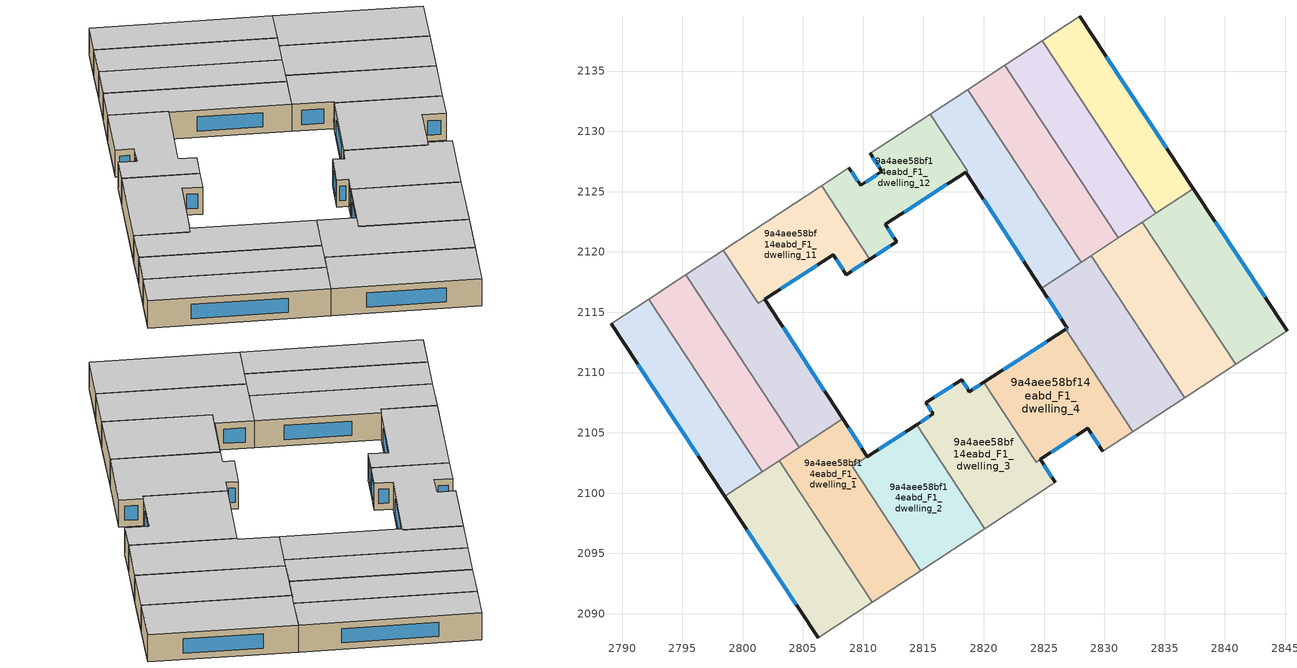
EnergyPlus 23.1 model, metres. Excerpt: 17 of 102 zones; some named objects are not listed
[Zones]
9a4aee58bf14eabd_F1_dwelling_0
 floor to 9a4aee58bf14eabd_F0_dwelling_0 (EU_floor_Construction): 2803.04,2102.7 2810.77,2090.94 2806.28,2088 2798.53,2099.74 z3
 wall outside (EU_wall_Construction): 2798.53,2099.74 2806.28,2088 z3:6
 wall to 9a4aee58bf14eabd_F1_dwelling_1 (EU_wall_Construction): 2810.77,2090.94 2803.04,2102.7 z3:6
 wall adiabatic (EU_wall_Construction): 2806.28,2088 2810.77,2090.94 z3:6
 wall to 9a4aee58bf14eabd_F1_dwelling_8 (EU_wall_Construction): 2801.61,2101.76 2798.53,2099.74 z3:6
 wall to 9a4aee58bf14eabd_F1_dwelling_9 (EU_wall_Construction): 2803.04,2102.7 2801.61,2101.76 z3:6
 window (EU_Window_Construction): 2800.35,2096.98 2804.46,2090.75 z3.7:5.3
 ceiling to 9a4aee58bf14eabd_F2_dwelling_0 (EU_floor_Construction): 2810.77,2090.94 2803.04,2102.7 2798.53,2099.74 2806.28,2088 z6
9a4aee58bf14eabd_F1_dwelling_1
 floor to 9a4aee58bf14eabd_F0_dwelling_1 (EU_floor_Construction): 2814.44,2105.68 2809.09,2102.21 2814.77,2093.56 2810.77,2090.94 2803.04,2102.7 2808.3,2106.16 2810.34,2103.03 z3
 wall outside (EU_wall_Construction): 2814.44,2105.68 2810.34,2103.03 2808.3,2106.16 z3:6
 wall to 9a4aee58bf14eabd_F1_dwelling_2 (EU_wall_Construction): 2814.77,2093.56 2809.09,2102.21 2814.44,2105.68 z3:6
 wall adiabatic (EU_wall_Construction): 2810.77,2090.94 2814.77,2093.56 z3:6
 wall to 9a4aee58bf14eabd_F1_dwelling_10 (EU_wall_Construction): 2808.3,2106.16 2804.71,2103.8 z3:6
 wall to 9a4aee58bf14eabd_F1_dwelling_9 (EU_wall_Construction): 2804.71,2103.8 2803.04,2102.7 z3:6
 window (EU_Window_Construction): 2809.86,2103.76 2808.78,2105.42 / 2813.48,2105.06 2811.3,2103.65 z3.7:5.3
 ceiling to 9a4aee58bf14eabd_F2_dwelling_1 (EU_floor_Construction): 2814.77,2093.56 2809.09,2102.21 2814.44,2105.68 2810.34,2103.03 2808.3,2106.16 2803.04,2102.7 2810.77,2090.94 z6
9a4aee58bf14eabd_F1_dwelling_10
 floor to 9a4aee58bf14eabd_F0_dwelling_10 (EU_floor_Construction): 2801.84,2116.09 2808.3,2106.16 2804.71,2103.8 2795.3,2118.13 2798.4,2120.16 2801.3,2115.75 z3
 wall outside (EU_wall_Construction): 2808.3,2106.16 2801.84,2116.09 z3:6
 wall to 9a4aee58bf14eabd_F1_dwelling_9 (EU_wall_Construction): 2795.3,2118.13 2804.71,2103.8 z3:6
 wall adiabatic (EU_wall_Construction): 2798.4,2120.16 2795.3,2118.13 z3:6
 wall to 9a4aee58bf14eabd_F1_dwelling_11 (EU_wall_Construction): 2801.84,2116.09 2801.3,2115.75 2798.4,2120.16 z3:6
 window (EU_Window_Construction): 2806.79,2108.49 2803.36,2113.76 z3.7:5.3
 ceiling to 9a4aee58bf14eabd_F2_dwelling_10 (EU_floor_Construction): 2808.3,2106.16 2801.84,2116.09 2801.3,2115.75 2798.4,2120.16 2795.3,2118.13 2804.71,2103.8 z6
9a4aee58bf14eabd_F1_dwelling_11
 floor to 9a4aee58bf14eabd_F0_dwelling_11 (EU_floor_Construction): 2806.55,2125.5 2810.55,2119.4 2808.59,2118.13 2807.52,2119.77 2801.3,2115.75 2798.4,2120.16 z3
 wall outside (EU_wall_Construction): 2801.84,2116.1 2807.52,2119.77 2808.59,2118.13 2810.55,2119.4 z3:6
 wall adiabatic (EU_wall_Construction): 2806.55,2125.5 2798.4,2120.16 z3:6
 wall to 9a4aee58bf14eabd_F1_dwelling_12 (EU_wall_Construction): 2810.55,2119.4 2806.55,2125.5 z3:6
 window (EU_Window_Construction): 2809.05,2118.43 2810.09,2119.1 / 2807.77,2119.38 2808.34,2118.51 / 2803.18,2116.96 2806.19,2118.91 z3.7:5.3
 ceiling to 9a4aee58bf14eabd_F2_dwelling_11 (EU_floor_Construction): 2808.59,2118.13 2810.55,2119.4 2806.55,2125.5 2798.4,2120.16 2801.3,2115.75 2807.52,2119.77 z6
9a4aee58bf14eabd_F1_dwelling_12
 floor to 9a4aee58bf14eabd_F0_dwelling_12 (EU_floor_Construction): 2815.55,2131.43 2818.66,2126.71 2818.51,2126.61 2811.83,2122.3 2812.78,2120.84 2810.55,2119.4 2806.55,2125.5 2808.81,2126.99 2809.78,2125.52 2811.56,2126.69 2810.58,2128.17 z3
 wall outside (EU_wall_Construction): 2810.55,2119.4 2812.78,2120.84 2811.83,2122.3 2818.51,2126.61 / 2810.58,2128.17 2811.56,2126.69 2809.78,2125.52 2808.81,2126.99 z3:6
 wall adiabatic (EU_wall_Construction): 2808.81,2126.99 2806.55,2125.5 / 2815.55,2131.43 2810.58,2128.17 z3:6
 wall to 9a4aee58bf14eabd_F1_dwelling_13 (EU_wall_Construction): 2818.65,2126.71 2815.55,2131.43 / 2818.51,2126.61 2818.66,2126.71 z3:6
 window (EU_Window_Construction): 2811.08,2119.74 2812.25,2120.5 / 2809.55,2125.86 2809.04,2126.64 / 2811.14,2126.41 2810.2,2125.79 / 2810.81,2127.82 2811.33,2127.03 / 2813.39,2123.31 2816.94,2125.6 / 2812.55,2121.18 2812.05,2121.96 z3.7:5.3
 ceiling to 9a4aee58bf14eabd_F2_dwelling_12 (EU_floor_Construction): 2812.78,2120.84 2811.83,2122.3 2818.51,2126.61 2818.66,2126.71 2815.55,2131.43 2810.58,2128.17 2811.56,2126.69 2809.78,2125.52 2808.81,2126.99 2806.55,2125.5 2810.55,2119.4 z6
9a4aee58bf14eabd_F1_dwelling_13
 floor to 9a4aee58bf14eabd_F0_dwelling_13 (EU_floor_Construction): 2818.65,2133.46 2828.07,2119.14 2824.97,2117.1 2824.78,2116.98 2818.51,2126.61 2818.66,2126.71 2815.55,2131.43 z3
 wall outside (EU_wall_Construction): 2818.51,2126.61 2824.78,2116.98 z3:6
 wall adiabatic (EU_wall_Construction): 2818.65,2133.46 2815.55,2131.43 z3:6
 wall to 9a4aee58bf14eabd_F1_dwelling_14 (EU_wall_Construction): 2828.07,2119.14 2818.65,2133.46 z3:6
 wall to 9a4aee58bf14eabd_F1_dwelling_5 (EU_wall_Construction): 2824.97,2117.1 2828.07,2119.14 / 2824.78,2116.98 2824.96,2117.1 z3:6
 window (EU_Window_Construction): 2819.98,2124.35 2823.31,2119.24 z3.7:5.3
 ceiling to 9a4aee58bf14eabd_F2_dwelling_13 (EU_floor_Construction): 2828.07,2119.14 2818.65,2133.46 2815.55,2131.43 2818.66,2126.71 2818.51,2126.61 2824.78,2116.98 2824.97,2117.1 z6
9a4aee58bf14eabd_F1_dwelling_14
 floor to 9a4aee58bf14eabd_F0_dwelling_14 (EU_floor_Construction): 2821.76,2135.5 2831.16,2121.17 2828.07,2119.14 2818.65,2133.46 z3
 wall adiabatic (EU_wall_Construction): 2821.76,2135.5 2818.65,2133.46 z3:6
 wall to 9a4aee58bf14eabd_F1_dwelling_15 (EU_wall_Construction): 2831.16,2121.17 2821.76,2135.5 z3:6
 wall to 9a4aee58bf14eabd_F1_dwelling_6 (EU_wall_Construction): 2828.91,2119.69 2831.16,2121.17 z3:6
 wall to 9a4aee58bf14eabd_F1_dwelling_5 (EU_wall_Construction): 2828.07,2119.14 2828.91,2119.69 z3:6
 ceiling to 9a4aee58bf14eabd_F2_dwelling_14 (EU_floor_Construction): 2831.16,2121.17 2821.76,2135.5 2818.65,2133.46 2828.07,2119.14 z6
9a4aee58bf14eabd_F1_dwelling_15
 floor to 9a4aee58bf14eabd_F0_dwelling_15 (EU_floor_Construction): 2824.86,2137.53 2834.27,2123.21 2831.16,2121.17 2821.76,2135.5 z3
 wall adiabatic (EU_wall_Construction): 2824.86,2137.53 2821.76,2135.5 z3:6
 wall to 9a4aee58bf14eabd_F1_dwelling_16 (EU_wall_Construction): 2834.27,2123.21 2824.86,2137.53 z3:6
 wall to 9a4aee58bf14eabd_F1_dwelling_7 (EU_wall_Construction): 2833.15,2122.48 2834.27,2123.21 z3:6
 wall to 9a4aee58bf14eabd_F1_dwelling_6 (EU_wall_Construction): 2831.17,2121.17 2833.15,2122.48 z3:6
 ceiling to 9a4aee58bf14eabd_F2_dwelling_15 (EU_floor_Construction): 2834.27,2123.21 2824.86,2137.53 2821.76,2135.5 2831.16,2121.17 z6
9a4aee58bf14eabd_F1_dwelling_16
 floor to 9a4aee58bf14eabd_F0_dwelling_16 (EU_floor_Construction): 2827.95,2139.56 2837.38,2125.25 2834.27,2123.21 2824.86,2137.53 z3
 wall outside (EU_wall_Construction): 2837.38,2125.25 2827.95,2139.56 z3:6
 wall adiabatic (EU_wall_Construction): 2827.95,2139.56 2824.86,2137.53 z3:6
 wall to 9a4aee58bf14eabd_F1_dwelling_7 (EU_wall_Construction): 2834.27,2123.21 2837.38,2125.25 z3:6
 window (EU_Window_Construction): 2835.16,2128.61 2830.16,2136.2 z3.7:5.3
 ceiling to 9a4aee58bf14eabd_F2_dwelling_16 (EU_floor_Construction): 2837.38,2125.25 2827.95,2139.56 2824.86,2137.53 2834.27,2123.21 z6
9a4aee58bf14eabd_F1_dwelling_2
 floor to 9a4aee58bf14eabd_F0_dwelling_2 (EU_floor_Construction): 2814.44,2105.68 2820.1,2097.06 2814.77,2093.56 2809.09,2102.21 z3
 wall adiabatic (EU_wall_Construction): 2814.77,2093.56 2820.1,2097.06 z3:6
 wall to 9a4aee58bf14eabd_F1_dwelling_3 (EU_wall_Construction): 2820.1,2097.06 2814.44,2105.68 z3:6
 ceiling to 9a4aee58bf14eabd_F2_dwelling_2 (EU_floor_Construction): 2820.1,2097.06 2814.44,2105.68 2809.09,2102.21 2814.77,2093.56 z6
9a4aee58bf14eabd_F1_dwelling_3
 floor to 9a4aee58bf14eabd_F0_dwelling_3 (EU_floor_Construction): 2820,2109.18 2824.34,2102.57 2824.69,2102.8 2825.95,2100.89 2820.1,2097.06 2814.43,2105.68 2815.8,2106.57 2815.2,2107.49 2818.16,2109.41 2818.81,2108.42 z3
 wall outside (EU_wall_Construction): 2820,2109.18 2818.81,2108.42 2818.16,2109.41 2815.2,2107.49 2815.8,2106.57 2814.44,2105.68 / 2825.95,2100.89 2824.69,2102.8 z3:6
 wall adiabatic (EU_wall_Construction): 2820.1,2097.06 2825.95,2100.89 z3:6
 wall to 9a4aee58bf14eabd_F1_dwelling_4 (EU_wall_Construction): 2824.69,2102.8 2824.34,2102.57 2820,2109.18 z3:6
 window (EU_Window_Construction): 2815.34,2107.27 2815.66,2106.78 / 2817.46,2108.96 2815.89,2107.94 / 2818.66,2108.65 2818.31,2109.18 / 2819.72,2109 2819.09,2108.6 / 2825.65,2101.34 2824.98,2102.35 / 2815.48,2106.36 2814.76,2105.89 z3.7:5.3
 ceiling to 9a4aee58bf14eabd_F2_dwelling_3 (EU_floor_Construction): 2825.95,2100.89 2824.69,2102.8 2824.34,2102.57 2820,2109.18 2818.81,2108.42 2818.16,2109.41 2815.2,2107.49 2815.8,2106.57 2814.43,2105.68 2820.1,2097.06 z6
9a4aee58bf14eabd_F1_dwelling_4
 floor to 9a4aee58bf14eabd_F0_dwelling_4 (EU_floor_Construction): 2826.8,2113.57 2832.36,2105.1 2829.86,2103.46 2828.6,2105.37 2824.34,2102.57 2820,2109.18 z3
 wall outside (EU_wall_Construction): 2826.8,2113.57 2820,2109.18 / 2824.69,2102.8 2828.6,2105.37 2829.86,2103.46 z3:6
 wall to 9a4aee58bf14eabd_F1_dwelling_5 (EU_wall_Construction): 2832.36,2105.1 2826.8,2113.57 z3:6
 wall adiabatic (EU_wall_Construction): 2829.86,2103.46 2832.36,2105.1 z3:6
 window (EU_Window_Construction): 2825.2,2112.54 2821.6,2110.21 / 2828.9,2104.92 2829.56,2103.91 / 2825.61,2103.41 2827.68,2104.77 z3.7:5.3
 ceiling to 9a4aee58bf14eabd_F2_dwelling_4 (EU_floor_Construction): 2832.36,2105.1 2826.8,2113.57 2820,2109.18 2824.34,2102.57 2828.6,2105.37 2829.86,2103.46 z6
9a4aee58bf14eabd_F1_dwelling_5
 floor to 9a4aee58bf14eabd_F0_dwelling_5 (EU_floor_Construction): 2828.91,2119.69 2836.65,2107.91 2832.36,2105.1 2826.8,2113.57 2826.94,2113.66 2824.78,2116.98 z3
 wall outside (EU_wall_Construction): 2824.78,2116.98 2826.94,2113.66 2826.8,2113.57 z3:6
 wall to 9a4aee58bf14eabd_F1_dwelling_6 (EU_wall_Construction): 2836.65,2107.91 2828.91,2119.69 z3:6
 wall adiabatic (EU_wall_Construction): 2832.36,2105.1 2836.65,2107.91 z3:6
 window (EU_Window_Construction): 2825.29,2116.2 2826.43,2114.44 / 2826.91,2113.64 2826.83,2113.59 z3.7:5.3
 ceiling to 9a4aee58bf14eabd_F2_dwelling_5 (EU_floor_Construction): 2836.65,2107.91 2828.91,2119.69 2824.78,2116.98 2826.94,2113.66 2826.8,2113.57 2832.36,2105.1 z6
9a4aee58bf14eabd_F1_dwelling_6
 floor to 9a4aee58bf14eabd_F0_dwelling_6 (EU_floor_Construction): 2833.15,2122.48 2840.89,2110.69 2836.65,2107.91 2828.91,2119.69 z3
 wall to 9a4aee58bf14eabd_F1_dwelling_7 (EU_wall_Construction): 2840.89,2110.69 2833.15,2122.48 z3:6
 wall adiabatic (EU_wall_Construction): 2836.65,2107.91 2840.89,2110.69 z3:6
 ceiling to 9a4aee58bf14eabd_F2_dwelling_6 (EU_floor_Construction): 2840.89,2110.69 2833.15,2122.48 2828.91,2119.69 2836.65,2107.91 z6
9a4aee58bf14eabd_F1_dwelling_7
 floor to 9a4aee58bf14eabd_F0_dwelling_7 (EU_floor_Construction): 2837.38,2125.25 2845.15,2113.48 2840.89,2110.69 2833.15,2122.48 z3
 wall outside (EU_wall_Construction): 2845.15,2113.48 2837.38,2125.25 z3:6
 wall adiabatic (EU_wall_Construction): 2840.89,2110.69 2845.15,2113.48 z3:6
 window (EU_Window_Construction): 2843.32,2116.25 2839.2,2122.49 z3.7:5.3
 ceiling to 9a4aee58bf14eabd_F2_dwelling_7 (EU_floor_Construction): 2845.15,2113.48 2837.38,2125.25 2833.15,2122.48 2840.89,2110.69 z6
9a4aee58bf14eabd_F1_dwelling_8
 floor to 9a4aee58bf14eabd_F0_dwelling_8 (EU_floor_Construction): 2792.2,2116.09 2801.61,2101.76 2798.53,2099.74 2789.09,2114.05 z3
 wall outside (EU_wall_Construction): 2789.09,2114.05 2798.53,2099.74 z3:6
 wall to 9a4aee58bf14eabd_F1_dwelling_9 (EU_wall_Construction): 2801.61,2101.76 2792.2,2116.09 z3:6
 wall adiabatic (EU_wall_Construction): 2792.2,2116.09 2789.09,2114.05 z3:6
 window (EU_Window_Construction): 2791.3,2110.69 2796.31,2103.1 z3.7:5.3
 ceiling to 9a4aee58bf14eabd_F2_dwelling_8 (EU_floor_Construction): 2801.61,2101.76 2792.2,2116.09 2789.09,2114.05 2798.53,2099.74 z6
9a4aee58bf14eabd_F1_dwelling_9
 floor to 9a4aee58bf14eabd_F0_dwelling_9 (EU_floor_Construction): 2795.3,2118.13 2804.71,2103.8 2801.61,2101.76 2792.2,2116.09 z3
 wall adiabatic (EU_wall_Construction): 2795.3,2118.13 2792.2,2116.09 z3:6
 ceiling to 9a4aee58bf14eabd_F2_dwelling_9 (EU_floor_Construction): 2804.71,2103.8 2795.3,2118.13 2792.2,2116.09 2801.61,2101.76 z6
[Building]
EU S2 Campaign: North Axis=0; Terrain=City; Solar Distribution=FullExterior
[Site:Location]
Budapest.Ferenc.Liszt.Intl.AP: Latitude=47.437; Longitude=19.256; Time Zone=1; Elevation=185
[SizingPeriod:WeatherFileDays]
AnnualSizingPeriod: Begin Month=1; Begin Day of Month=1; End Month=12; End Day of Month=31; Day of Week for Start Day=Monday; Use Weather File Daylight Saving Period=No; Use Weather File Rain and Snow Indicators=No
[MATERIAL]
EU_InternalMass_Material: Roughness=MediumRough; Thickness=0.1; Conductivity=1; Density=1800; Specific Heat=900; Thermal Absorptance=0.9; Solar Absorptance=0.7; Visible Absorptance=0.7
[MATERIAL:NOMASS] Roughness=MediumRough; Thermal Absorptance=0.9; Solar Absorptance=0.7; Visible Absorptance=0.7
Name | Thermal Resistance
EU_wall_NoMass | 0.832559
EU_floor_NoMass | 0.872794
[WINDOWMATERIAL:SIMPLEGLAZINGSYSTEM]
EU_Window_SimpleGlazing: UFactor=2.79869; Solar Heat Gain Coefficient=0.75; Visible Transmittance=0.75
[CONSTRUCTION]
EU_wall_Construction: EU_wall_NoMass
EU_floor_Construction: EU_floor_NoMass
EU_Window_Construction: EU_Window_SimpleGlazing
EU_InternalMass_Construction: EU_InternalMass_Material
[ZONE] Type=1; Multiplier=1; Ceiling Height=autocalculate; Floor Area=autocalculate; Part of Total Floor Area=Yes
Name | Volume
9a4aee58bf14eabd_F1_dwelling_0 | 227.247
9a4aee58bf14eabd_F1_dwelling_1 | 218.801
9a4aee58bf14eabd_F1_dwelling_10 | 212.561
9a4aee58bf14eabd_F1_dwelling_11 | 168.898
9a4aee58bf14eabd_F1_dwelling_12 | 183.896
9a4aee58bf14eabd_F1_dwelling_13 | 197.55
9a4aee58bf14eabd_F1_dwelling_14 | 190.714
9a4aee58bf14eabd_F1_dwelling_15 | 190.707
9a4aee58bf14eabd_F1_dwelling_16 | 190.731
9a4aee58bf14eabd_F1_dwelling_2 | 197.607
9a4aee58bf14eabd_F1_dwelling_3 | 217.381
9a4aee58bf14eabd_F1_dwelling_4 | 211.732
9a4aee58bf14eabd_F1_dwelling_5 | 214.579
9a4aee58bf14eabd_F1_dwelling_6 | 214.537
9a4aee58bf14eabd_F1_dwelling_7 | 214.594
9a4aee58bf14eabd_F1_dwelling_8 | 190.721
9a4aee58bf14eabd_F1_dwelling_9 | 190.744
[INTERNALMASS] Construction=EU_InternalMass_Construction
Name | Zone or ZoneList | Surface Area
9a4aee58bf14eabd_F1_dwelling_0_EU_InternalMass | 9a4aee58bf14eabd_F1_dwelling_0 | 75.7475
9a4aee58bf14eabd_F1_dwelling_1_EU_InternalMass | 9a4aee58bf14eabd_F1_dwelling_1 | 72.9458
9a4aee58bf14eabd_F1_dwelling_2_EU_InternalMass | 9a4aee58bf14eabd_F1_dwelling_2 | 65.8761
9a4aee58bf14eabd_F1_dwelling_3_EU_InternalMass | 9a4aee58bf14eabd_F1_dwelling_3 | 72.4599
9a4aee58bf14eabd_F1_dwelling_4_EU_InternalMass | 9a4aee58bf14eabd_F1_dwelling_4 | 70.5769
9a4aee58bf14eabd_F1_dwelling_5_EU_InternalMass | 9a4aee58bf14eabd_F1_dwelling_5 | 71.5262
9a4aee58bf14eabd_F1_dwelling_6_EU_InternalMass | 9a4aee58bf14eabd_F1_dwelling_6 | 71.5124
9a4aee58bf14eabd_F1_dwelling_7_EU_InternalMass | 9a4aee58bf14eabd_F1_dwelling_7 | 71.5313
9a4aee58bf14eabd_F1_dwelling_8_EU_InternalMass | 9a4aee58bf14eabd_F1_dwelling_8 | 63.5737
9a4aee58bf14eabd_F1_dwelling_9_EU_InternalMass | 9a4aee58bf14eabd_F1_dwelling_9 | 63.5814
9a4aee58bf14eabd_F1_dwelling_10_EU_InternalMass | 9a4aee58bf14eabd_F1_dwelling_10 | 70.8535
9a4aee58bf14eabd_F1_dwelling_11_EU_InternalMass | 9a4aee58bf14eabd_F1_dwelling_11 | 56.3
9a4aee58bf14eabd_F1_dwelling_12_EU_InternalMass | 9a4aee58bf14eabd_F1_dwelling_12 | 61.2978
9a4aee58bf14eabd_F1_dwelling_13_EU_InternalMass | 9a4aee58bf14eabd_F1_dwelling_13 | 65.8502
9a4aee58bf14eabd_F1_dwelling_14_EU_InternalMass | 9a4aee58bf14eabd_F1_dwelling_14 | 63.5712
9a4aee58bf14eabd_F1_dwelling_15_EU_InternalMass | 9a4aee58bf14eabd_F1_dwelling_15 | 63.5691
9a4aee58bf14eabd_F1_dwelling_16_EU_InternalMass | 9a4aee58bf14eabd_F1_dwelling_16 | 63.577
[OTHEREQUIPMENT] Fuel Type=Electricity; Design Level Calculation Method=Watts/Area; Power per Zone Floor Area=1; Fraction Latent=0; Fraction Radiant=0; Fraction Lost=0; Carbon Dioxide Generation Rate=0; EndUse Subcategory=EU_Step8_InternalGains
Name | Zone or ZoneList or Space or SpaceList | Schedule
EU_Step8_InternalGain_9a4aee58bf14eabd_F1_dwelling_0_f000 | 9a4aee58bf14eabd_F1_dwelling_0 | EU_Step8_GainSchedule_9a4aee58bf14eabd_F1_dwelling_0_f000
EU_Step8_InternalGain_9a4aee58bf14eabd_F1_dwelling_1_f000 | 9a4aee58bf14eabd_F1_dwelling_1 | EU_Step8_GainSchedule_9a4aee58bf14eabd_F1_dwelling_1_f000
EU_Step8_InternalGain_9a4aee58bf14eabd_F1_dwelling_2_f000 | 9a4aee58bf14eabd_F1_dwelling_2 | EU_Step8_GainSchedule_9a4aee58bf14eabd_F1_dwelling_2_f000
EU_Step8_InternalGain_9a4aee58bf14eabd_F1_dwelling_3_f000 | 9a4aee58bf14eabd_F1_dwelling_3 | EU_Step8_GainSchedule_9a4aee58bf14eabd_F1_dwelling_3_f000
EU_Step8_InternalGain_9a4aee58bf14eabd_F1_dwelling_4_f000 | 9a4aee58bf14eabd_F1_dwelling_4 | EU_Step8_GainSchedule_9a4aee58bf14eabd_F1_dwelling_4_f000
EU_Step8_InternalGain_9a4aee58bf14eabd_F1_dwelling_5_f000 | 9a4aee58bf14eabd_F1_dwelling_5 | EU_Step8_GainSchedule_9a4aee58bf14eabd_F1_dwelling_5_f000
EU_Step8_InternalGain_9a4aee58bf14eabd_F1_dwelling_6_f000 | 9a4aee58bf14eabd_F1_dwelling_6 | EU_Step8_GainSchedule_9a4aee58bf14eabd_F1_dwelling_6_f000
EU_Step8_InternalGain_9a4aee58bf14eabd_F1_dwelling_7_f000 | 9a4aee58bf14eabd_F1_dwelling_7 | EU_Step8_GainSchedule_9a4aee58bf14eabd_F1_dwelling_7_f000
EU_Step8_InternalGain_9a4aee58bf14eabd_F1_dwelling_8_f000 | 9a4aee58bf14eabd_F1_dwelling_8 | EU_Step8_GainSchedule_9a4aee58bf14eabd_F1_dwelling_8_f000
EU_Step8_InternalGain_9a4aee58bf14eabd_F1_dwelling_9_f000 | 9a4aee58bf14eabd_F1_dwelling_9 | EU_Step8_GainSchedule_9a4aee58bf14eabd_F1_dwelling_9_f000
EU_Step8_InternalGain_9a4aee58bf14eabd_F1_dwelling_10_f000 | 9a4aee58bf14eabd_F1_dwelling_10 | EU_Step8_GainSchedule_9a4aee58bf14eabd_F1_dwelling_10_f000
EU_Step8_InternalGain_9a4aee58bf14eabd_F1_dwelling_11_f000 | 9a4aee58bf14eabd_F1_dwelling_11 | EU_Step8_GainSchedule_9a4aee58bf14eabd_F1_dwelling_11_f000
EU_Step8_InternalGain_9a4aee58bf14eabd_F1_dwelling_12_f000 | 9a4aee58bf14eabd_F1_dwelling_12 | EU_Step8_GainSchedule_9a4aee58bf14eabd_F1_dwelling_12_f000
EU_Step8_InternalGain_9a4aee58bf14eabd_F1_dwelling_13_f000 | 9a4aee58bf14eabd_F1_dwelling_13 | EU_Step8_GainSchedule_9a4aee58bf14eabd_F1_dwelling_13_f000
EU_Step8_InternalGain_9a4aee58bf14eabd_F1_dwelling_14_f000 | 9a4aee58bf14eabd_F1_dwelling_14 | EU_Step8_GainSchedule_9a4aee58bf14eabd_F1_dwelling_14_f000
EU_Step8_InternalGain_9a4aee58bf14eabd_F1_dwelling_15_f000 | 9a4aee58bf14eabd_F1_dwelling_15 | EU_Step8_GainSchedule_9a4aee58bf14eabd_F1_dwelling_15_f000
EU_Step8_InternalGain_9a4aee58bf14eabd_F1_dwelling_16_f000 | 9a4aee58bf14eabd_F1_dwelling_16 | EU_Step8_GainSchedule_9a4aee58bf14eabd_F1_dwelling_16_f000
[ZONEVENTILATION:DESIGNFLOWRATE] Schedule=EU_AlwaysOn; Design Flow Rate Calculation Method=AirChanges/Hour; Air Changes per Hour=0.475469; Ventilation Type=Natural; Fan Pressure Rise=0; Fan Total Efficiency=1; Constant Term Coefficient=1; Temperature Term Coefficient=0; Velocity Term Coefficient=0; Velocity Squared Term Coefficient=0; Minimum Indoor Temperature=-100; Maximum Indoor Temperature=100; Delta Temperature=-100; Minimum Outdoor Temperature=-100; Maximum Outdoor Temperature=100; Maximum Wind Speed=40
Name | Zone or ZoneList or Space or SpaceList
EU_ConstantAir_9a4aee58bf14eabd_F1_dwelling_0 | 9a4aee58bf14eabd_F1_dwelling_0
EU_ConstantAir_9a4aee58bf14eabd_F1_dwelling_1 | 9a4aee58bf14eabd_F1_dwelling_1
EU_ConstantAir_9a4aee58bf14eabd_F1_dwelling_2 | 9a4aee58bf14eabd_F1_dwelling_2
EU_ConstantAir_9a4aee58bf14eabd_F1_dwelling_3 | 9a4aee58bf14eabd_F1_dwelling_3
EU_ConstantAir_9a4aee58bf14eabd_F1_dwelling_4 | 9a4aee58bf14eabd_F1_dwelling_4
EU_ConstantAir_9a4aee58bf14eabd_F1_dwelling_5 | 9a4aee58bf14eabd_F1_dwelling_5
EU_ConstantAir_9a4aee58bf14eabd_F1_dwelling_6 | 9a4aee58bf14eabd_F1_dwelling_6
EU_ConstantAir_9a4aee58bf14eabd_F1_dwelling_7 | 9a4aee58bf14eabd_F1_dwelling_7
EU_ConstantAir_9a4aee58bf14eabd_F1_dwelling_8 | 9a4aee58bf14eabd_F1_dwelling_8
EU_ConstantAir_9a4aee58bf14eabd_F1_dwelling_9 | 9a4aee58bf14eabd_F1_dwelling_9
EU_ConstantAir_9a4aee58bf14eabd_F1_dwelling_10 | 9a4aee58bf14eabd_F1_dwelling_10
EU_ConstantAir_9a4aee58bf14eabd_F1_dwelling_11 | 9a4aee58bf14eabd_F1_dwelling_11
EU_ConstantAir_9a4aee58bf14eabd_F1_dwelling_12 | 9a4aee58bf14eabd_F1_dwelling_12
EU_ConstantAir_9a4aee58bf14eabd_F1_dwelling_13 | 9a4aee58bf14eabd_F1_dwelling_13
EU_ConstantAir_9a4aee58bf14eabd_F1_dwelling_14 | 9a4aee58bf14eabd_F1_dwelling_14
EU_ConstantAir_9a4aee58bf14eabd_F1_dwelling_15 | 9a4aee58bf14eabd_F1_dwelling_15
EU_ConstantAir_9a4aee58bf14eabd_F1_dwelling_16 | 9a4aee58bf14eabd_F1_dwelling_16
[HVACTEMPLATE:ZONE:IDEALLOADSAIRSYSTEM] System Availability Schedule=EU_AlwaysOn; Maximum Heating Supply Air Temperature=50; Minimum Cooling Supply Air Temperature=13; Maximum Heating Supply Air Humidity Ratio=0.0156; Minimum Cooling Supply Air Humidity Ratio=0.0077; Heating Limit=NoLimit; Cooling Limit=NoLimit; Heating Availability Schedule=EU_AlwaysOn; Cooling Availability Schedule=EU_CoolingOff; Dehumidification Control Type=ConstantSensibleHeatRatio; Cooling Sensible Heat Ratio=0.7; Dehumidification Setpoint=60; Humidification Control Type=None; Humidification Setpoint=30; Outdoor Air Method=None; Outdoor Air Flow Rate per Person=0.00944; Outdoor Air Flow Rate per Zone Floor Area=0; Outdoor Air Flow Rate per Zone=0; Demand Controlled Ventilation Type=None; Outdoor Air Economizer Type=NoEconomizer; Heat Recovery Type=None; Sensible Heat Recovery Effectiveness=0.7; Latent Heat Recovery Effectiveness=0.65
Name | Template Thermostat
9a4aee58bf14eabd_F1_dwelling_0 | EU_HeatOnly_9a4aee58bf14eabd_F1_dwelling_0
9a4aee58bf14eabd_F1_dwelling_1 | EU_HeatOnly_9a4aee58bf14eabd_F1_dwelling_1
9a4aee58bf14eabd_F1_dwelling_2 | EU_HeatOnly_9a4aee58bf14eabd_F1_dwelling_2
9a4aee58bf14eabd_F1_dwelling_3 | EU_HeatOnly_9a4aee58bf14eabd_F1_dwelling_3
9a4aee58bf14eabd_F1_dwelling_4 | EU_HeatOnly_9a4aee58bf14eabd_F1_dwelling_4
9a4aee58bf14eabd_F1_dwelling_5 | EU_HeatOnly_9a4aee58bf14eabd_F1_dwelling_5
9a4aee58bf14eabd_F1_dwelling_6 | EU_HeatOnly_9a4aee58bf14eabd_F1_dwelling_6
9a4aee58bf14eabd_F1_dwelling_7 | EU_HeatOnly_9a4aee58bf14eabd_F1_dwelling_7
9a4aee58bf14eabd_F1_dwelling_8 | EU_HeatOnly_9a4aee58bf14eabd_F1_dwelling_8
9a4aee58bf14eabd_F1_dwelling_9 | EU_HeatOnly_9a4aee58bf14eabd_F1_dwelling_9
9a4aee58bf14eabd_F1_dwelling_10 | EU_HeatOnly_9a4aee58bf14eabd_F1_dwelling_10
9a4aee58bf14eabd_F1_dwelling_11 | EU_HeatOnly_9a4aee58bf14eabd_F1_dwelling_11
9a4aee58bf14eabd_F1_dwelling_12 | EU_HeatOnly_9a4aee58bf14eabd_F1_dwelling_12
9a4aee58bf14eabd_F1_dwelling_13 | EU_HeatOnly_9a4aee58bf14eabd_F1_dwelling_13
9a4aee58bf14eabd_F1_dwelling_14 | EU_HeatOnly_9a4aee58bf14eabd_F1_dwelling_14
9a4aee58bf14eabd_F1_dwelling_15 | EU_HeatOnly_9a4aee58bf14eabd_F1_dwelling_15
9a4aee58bf14eabd_F1_dwelling_16 | EU_HeatOnly_9a4aee58bf14eabd_F1_dwelling_16
[SIZING:ZONE] Zone Cooling Design Supply Air Temperature Input Method=SupplyAirTemperature; Zone Cooling Design Supply Air Temperature=13; Zone Heating Design Supply Air Temperature Input Method=SupplyAirTemperature; Zone Heating Design Supply Air Temperature=50; Zone Cooling Design Supply Air Humidity Ratio=0.008; Zone Heating Design Supply Air Humidity Ratio=0.008; Cooling Design Air Flow Method=DesignDay; Cooling Design Air Flow Rate=0; Cooling Minimum Air Flow per Zone Floor Area=0.000762; Cooling Minimum Air Flow=0; Cooling Minimum Air Flow Fraction=0.2; Heating Design Air Flow Method=DesignDay; Heating Design Air Flow Rate=0; Heating Maximum Air Flow per Zone Floor Area=0.002032; Heating Maximum Air Flow=0.141576; Heating Maximum Air Flow Fraction=0.3; Account for Dedicated Outdoor Air System=No; Dedicated Outdoor Air System Control Strategy=NeutralSupplyAir; Dedicated Outdoor Air Low Setpoint Temperature for Design=autosize; Dedicated Outdoor Air High Setpoint Temperature for Design=autosize; Zone Load Sizing Method=Sensible Load Only No Latent Load; Zone Latent Cooling Design Supply Air Humidity Ratio Input Method=HumidityRatioDifference; Zone Cooling Design Supply Air Humidity Ratio Difference=0.005; Zone Latent Heating Design Supply Air Humidity Ratio Input Method=HumidityRatioDifference; Zone Humidification Design Supply Air Humidity Ratio Difference=0.005
9a4aee58bf14eabd_F1_dwelling_0; 9a4aee58bf14eabd_F1_dwelling_1; 9a4aee58bf14eabd_F1_dwelling_2; 9a4aee58bf14eabd_F1_dwelling_3; 9a4aee58bf14eabd_F1_dwelling_4; 9a4aee58bf14eabd_F1_dwelling_5; 9a4aee58bf14eabd_F1_dwelling_6; 9a4aee58bf14eabd_F1_dwelling_7; 9a4aee58bf14eabd_F1_dwelling_8; 9a4aee58bf14eabd_F1_dwelling_9; 9a4aee58bf14eabd_F1_dwelling_10; 9a4aee58bf14eabd_F1_dwelling_11; 9a4aee58bf14eabd_F1_dwelling_12; 9a4aee58bf14eabd_F1_dwelling_13; 9a4aee58bf14eabd_F1_dwelling_14; 9a4aee58bf14eabd_F1_dwelling_15; 9a4aee58bf14eabd_F1_dwelling_16
[SCHEDULE:CONSTANT]
Name | Hourly Value
EU_AlwaysOn | 1
EU_CoolingOff | 0
[SCHEDULE:FILE] Column Number=1; Rows to Skip at Top=0; Number of Hours of Data=8760; Column Separator=Comma; Interpolate to Timestep=No; Minutes per Item=60; Adjust Schedule for Daylight Savings=Yes
Name | File
EU_Step8_GainSchedule_9a4aee58bf14eabd_F1_dwelling_0_f000 | ../../schedules/9a4aee58bf14eabd/9a4aee58bf14eabd_F1_dwelling_0_f000_gain.csv
EU_Step8_GainSchedule_9a4aee58bf14eabd_F1_dwelling_1_f000 | ../../schedules/9a4aee58bf14eabd/9a4aee58bf14eabd_F1_dwelling_1_f000_gain.csv
EU_Step8_GainSchedule_9a4aee58bf14eabd_F1_dwelling_2_f000 | ../../schedules/9a4aee58bf14eabd/9a4aee58bf14eabd_F1_dwelling_2_f000_gain.csv
EU_Step8_GainSchedule_9a4aee58bf14eabd_F1_dwelling_3_f000 | ../../schedules/9a4aee58bf14eabd/9a4aee58bf14eabd_F1_dwelling_3_f000_gain.csv
EU_Step8_GainSchedule_9a4aee58bf14eabd_F1_dwelling_4_f000 | ../../schedules/9a4aee58bf14eabd/9a4aee58bf14eabd_F1_dwelling_4_f000_gain.csv
EU_Step8_GainSchedule_9a4aee58bf14eabd_F1_dwelling_5_f000 | ../../schedules/9a4aee58bf14eabd/9a4aee58bf14eabd_F1_dwelling_5_f000_gain.csv
EU_Step8_GainSchedule_9a4aee58bf14eabd_F1_dwelling_6_f000 | ../../schedules/9a4aee58bf14eabd/9a4aee58bf14eabd_F1_dwelling_6_f000_gain.csv
EU_Step8_GainSchedule_9a4aee58bf14eabd_F1_dwelling_7_f000 | ../../schedules/9a4aee58bf14eabd/9a4aee58bf14eabd_F1_dwelling_7_f000_gain.csv
EU_Step8_GainSchedule_9a4aee58bf14eabd_F1_dwelling_8_f000 | ../../schedules/9a4aee58bf14eabd/9a4aee58bf14eabd_F1_dwelling_8_f000_gain.csv
EU_Step8_GainSchedule_9a4aee58bf14eabd_F1_dwelling_9_f000 | ../../schedules/9a4aee58bf14eabd/9a4aee58bf14eabd_F1_dwelling_9_f000_gain.csv
EU_Step8_GainSchedule_9a4aee58bf14eabd_F1_dwelling_10_f000 | ../../schedules/9a4aee58bf14eabd/9a4aee58bf14eabd_F1_dwelling_10_f000_gain.csv
EU_Step8_GainSchedule_9a4aee58bf14eabd_F1_dwelling_11_f000 | ../../schedules/9a4aee58bf14eabd/9a4aee58bf14eabd_F1_dwelling_11_f000_gain.csv
EU_Step8_GainSchedule_9a4aee58bf14eabd_F1_dwelling_12_f000 | ../../schedules/9a4aee58bf14eabd/9a4aee58bf14eabd_F1_dwelling_12_f000_gain.csv
EU_Step8_GainSchedule_9a4aee58bf14eabd_F1_dwelling_13_f000 | ../../schedules/9a4aee58bf14eabd/9a4aee58bf14eabd_F1_dwelling_13_f000_gain.csv
EU_Step8_GainSchedule_9a4aee58bf14eabd_F1_dwelling_14_f000 | ../../schedules/9a4aee58bf14eabd/9a4aee58bf14eabd_F1_dwelling_14_f000_gain.csv
EU_Step8_GainSchedule_9a4aee58bf14eabd_F1_dwelling_15_f000 | ../../schedules/9a4aee58bf14eabd/9a4aee58bf14eabd_F1_dwelling_15_f000_gain.csv
EU_Step8_GainSchedule_9a4aee58bf14eabd_F1_dwelling_16_f000 | ../../schedules/9a4aee58bf14eabd/9a4aee58bf14eabd_F1_dwelling_16_f000_gain.csv
